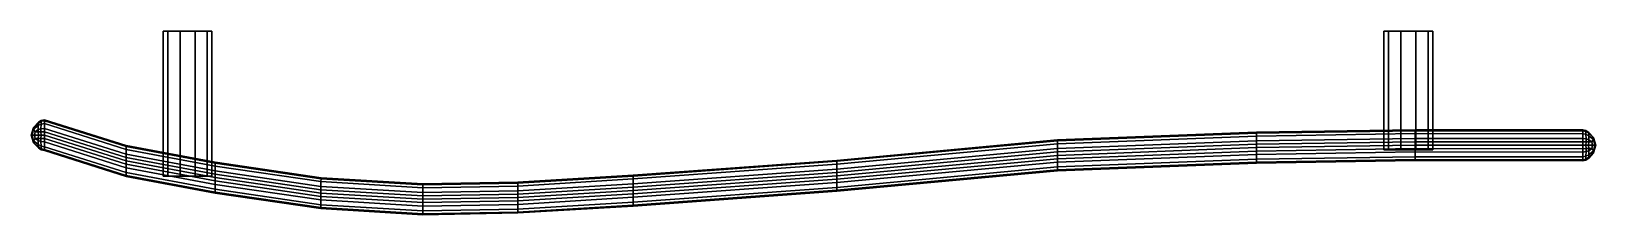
# Model space of a CAD drawing. Extents: x -129 to 130, y -30 to 0.
import ezdxf

# ---------------------------------------------------------------- set-up
doc = ezdxf.new("R2010")
doc.units = 0
doc.layers.add('METAL', color=220, linetype='CONTINUOUS')

msp = doc.modelspace()

# ---------------------------------------------------------------- meshes
at = {"layer": 'METAL'}
mesh = msp.add_polyface(dxfattribs=at)
corners = [(-99.14, -23.95, 0.46), (-99.14, -23.95, 0.46), (-99.14, 0, 0.46), (-99.14, 0, 0.46), (-99.91, -23.95, 2.83), (-99.91, -23.95, 2.83), (-99.91, 0, 2.83), (-99.91, 0, 2.83), (-99.91, -23.95, -1.91), (-99.91, -23.95, -1.91), (-99.91, 0, -1.91), (-99.91, 0, -1.91), (-101.93, -23.95, 4.3), (-101.93, -23.95, 4.3), (-101.93, 0, 4.3), (-101.93, 0, 4.3), (-101.93, -23.95, -3.37), (-101.93, -23.95, -3.37), (-101.93, 0, -3.37), (-101.93, 0, -3.37), (-104.42, -23.95, 4.3), (-104.42, -23.95, 4.3), (-104.42, -23.95, 4.3), (-104.42, 0, 4.3), (-104.42, 0, 4.3), (-104.42, 0, 4.3), (-104.42, -23.95, -3.37), (-104.42, -23.95, -3.37), (-104.42, 0, -3.37), (-104.42, 0, -3.37), (-106.44, -23.95, 2.83), (-106.44, -23.95, 2.83), (-106.44, 0, 2.83), (-106.44, 0, 2.83), (-106.44, -23.95, -1.91), (-106.44, -23.95, -1.91), (-106.44, 0, -1.91), (-106.44, 0, -1.91), (-107.21, -23.95, 0.46), (-107.21, -23.95, 0.46), (-107.21, 0, 0.46), (-107.21, 0, 0.46)]
mesh.append_faces([[corners[k] for k in face] for face in [(2, 6, 4, 0), (6, 14, 12, 4), (14, 24, 21, 12), (25, 33, 31, 22), (33, 41, 39, 31), (41, 37, 35, 39), (37, 29, 27, 35), (29, 18, 16, 27), (18, 10, 8, 16), (10, 2, 0, 8), (5, 13, 20, 9), (20, 30, 38, 9), (38, 34, 26, 9), (26, 17, 9, 9), (1, 5, 9, 9), (23, 15, 7, 32), (32, 7, 3, 40), (40, 3, 11, 36), (36, 11, 19, 28)]])
mesh = msp.add_polyface(dxfattribs=at)
corners = [(102.64, -19.62, 0.46), (102.64, -19.62, 0.46), (102.64, 0, 0.46), (102.64, 0, 0.46), (101.87, -19.62, 2.83), (101.87, -19.62, 2.83), (101.87, 0, 2.83), (101.87, 0, 2.83), (101.87, -19.62, -1.91), (101.87, -19.62, -1.91), (101.87, 0, -1.91), (101.87, 0, -1.91), (99.85, -19.62, 4.3), (99.85, -19.62, 4.3), (99.85, 0, 4.3), (99.85, 0, 4.3), (99.85, -19.62, -3.37), (99.85, -19.62, -3.37), (99.85, 0, -3.37), (99.85, 0, -3.37), (97.36, -19.62, 4.3), (97.36, -19.62, 4.3), (97.36, -19.62, 4.3), (97.36, 0, 4.3), (97.36, 0, 4.3), (97.36, 0, 4.3), (97.36, -19.62, -3.37), (97.36, -19.62, -3.37), (97.36, 0, -3.37), (97.36, 0, -3.37), (95.35, -19.62, 2.83), (95.35, -19.62, 2.83), (95.35, 0, 2.83), (95.35, 0, 2.83), (95.35, -19.62, -1.91), (95.35, -19.62, -1.91), (95.35, 0, -1.91), (95.35, 0, -1.91), (94.58, -19.62, 0.46), (94.58, -19.62, 0.46), (94.58, 0, 0.46), (94.58, 0, 0.46)]
mesh.append_faces([[corners[k] for k in face] for face in [(2, 6, 4, 0), (6, 14, 12, 4), (14, 24, 21, 12), (25, 33, 31, 22), (33, 41, 39, 31), (41, 37, 35, 39), (37, 29, 27, 35), (29, 18, 16, 27), (18, 10, 8, 16), (10, 2, 0, 8), (5, 13, 20, 9), (20, 30, 38, 9), (38, 34, 26, 9), (26, 17, 9, 9), (1, 5, 9, 9), (40, 32, 7, 3), (11, 36, 40, 3), (19, 28, 36, 11), (23, 15, 7, 32)]])
mesh = msp.add_polyface(dxfattribs=at)
corners = [(-128.61, -18.36, -2.55), (-127.83, -19.15, -2.82), (-127.83, -19.28, 0.35), (-128.61, -18.44, 0.35), (-128.61, -16.21, -5.63), (-127.85, -15.59, -6.09), (-127.87, -16.26, -7.43), (-128.35, -16.61, -6.88), (-128.61, -18.12, -5.63), (-127.85, -18.74, -6.09), (-127.87, -16.61, -7.55), (-128.95, -17.17, -2.42), (-129, -17.17, 0.35), (-128.61, -15.97, -2.55), (-128.61, -15.89, 0.35), (-127.83, -15.18, -2.82), (-127.83, -15.05, 0.35), (-128.85, -17.17, -5.4), (-128.46, -17.17, -6.83), (-128.35, -17.72, -6.88), (-127.87, -18.07, -7.43), (-127.81, -17.17, -7.55), (-127.87, -17.72, -7.55), (-127.4, -16.11, -7.68), (-127.4, -16.61, -7.84), (-127.87, -16.61, -7.55), (-127.87, -16.26, -7.43), (-127.83, -19.15, -2.82), (-127.85, -18.74, -6.09), (-127.39, -19, -6.28), (-127.39, -19.46, -2.93), (-127.85, -18.74, -6.09), (-127.87, -18.07, -7.43), (-127.4, -18.23, -7.68), (-127.39, -19, -6.28), (-127.85, -15.59, -6.09), (-127.83, -15.18, -2.82), (-127.39, -14.88, -2.93), (-127.39, -15.34, -6.28), (-127.87, -16.26, -7.43), (-127.85, -15.59, -6.09), (-127.39, -15.34, -6.28), (-127.4, -16.11, -7.68), (-127.87, -18.07, -7.43), (-127.87, -17.72, -7.55), (-127.4, -17.73, -7.84), (-127.4, -18.23, -7.68), (-127.87, -17.72, -7.55), (-127.81, -17.17, -7.55), (-127.38, -17.17, -7.89), (-127.4, -17.73, -7.84), (-128.61, -18.36, 3.25), (-127.83, -19.15, 3.52), (-128.61, -16.21, 6.33), (-128.35, -16.61, 7.58), (-127.87, -16.26, 8.13), (-127.85, -15.59, 6.79), (-128.61, -18.12, 6.33), (-127.85, -18.74, 6.79), (-127.87, -16.61, 8.24), (-128.95, -17.17, 3.11), (-128.61, -15.97, 3.25), (-127.83, -15.18, 3.52), (-128.85, -17.17, 6.1), (-128.46, -17.17, 7.53), (-128.35, -17.72, 7.58), (-127.87, -18.07, 8.13), (-127.81, -17.17, 8.24), (-127.87, -17.72, 8.24), (-127.4, -16.11, 8.38), (-127.87, -16.26, 8.13), (-127.87, -16.61, 8.24), (-127.4, -16.61, 8.54), (-127.83, -19.15, 3.52), (-127.39, -19.46, 3.63), (-127.39, -19, 6.97), (-127.85, -18.74, 6.79), (-127.85, -18.74, 6.79), (-127.39, -19, 6.97), (-127.4, -18.23, 8.38), (-127.87, -18.07, 8.13), (-127.85, -15.59, 6.79), (-127.39, -15.34, 6.97), (-127.39, -14.88, 3.63), (-127.83, -15.18, 3.52), (-127.87, -16.26, 8.13), (-127.4, -16.11, 8.38), (-127.39, -15.34, 6.97), (-127.85, -15.59, 6.79), (-127.87, -18.07, 8.13), (-127.4, -18.23, 8.38), (-127.4, -17.73, 8.54), (-127.87, -17.72, 8.24)]
mesh.append_faces([[corners[k] for k in face] for face in [(0, 1, 2, 3), (4, 5, 6, 7), (8, 9, 1, 0), (6, 10, 7, 7), (11, 0, 3, 12), (13, 11, 12, 14), (15, 13, 14, 16), (17, 4, 7, 18), (8, 17, 18, 19), (9, 8, 19, 20), (17, 8, 0, 11), (4, 17, 11, 13), (5, 4, 13, 15), (18, 7, 10, 21), (19, 18, 21, 22), (22, 20, 19, 19), (23, 24, 25, 26), (27, 28, 29, 30), (31, 32, 33, 34), (35, 36, 37, 38), (39, 40, 41, 42), (43, 44, 45, 46), (47, 48, 49, 50), (51, 3, 2, 52), (53, 54, 55, 56), (57, 51, 52, 58), (55, 54, 59, 59), (60, 12, 3, 51), (61, 14, 12, 60), (62, 16, 14, 61), (63, 64, 54, 53), (57, 65, 64, 63), (58, 66, 65, 57), (63, 60, 51, 57), (53, 61, 60, 63), (56, 62, 61, 53), (64, 67, 59, 54), (65, 68, 67, 64), (68, 65, 66, 66), (69, 70, 71, 72), (73, 74, 75, 76), (77, 78, 79, 80), (81, 82, 83, 84), (85, 86, 87, 88), (89, 90, 91, 92)]])
mesh = msp.add_polyface(dxfattribs=at)
corners = [(-113.3, -23.99, 0.35), (-126.84, -19.73, 0.35), (-126.84, -19.57, -2.96), (-113.3, -23.83, -2.96), (-113.3, -23.83, -2.96), (-126.84, -19.57, -2.96), (-126.84, -19.09, -6.34), (-113.3, -23.35, -6.34), (-113.3, -23.35, -6.34), (-126.84, -19.09, -6.34), (-126.84, -18.3, -7.76), (-113.3, -22.55, -7.76), (-113.3, -22.55, -7.76), (-126.84, -18.3, -7.76), (-126.84, -17.74, -7.94), (-113.3, -21.99, -7.94), (-113.3, -21.99, -7.94), (-126.84, -17.74, -7.94), (-126.84, -17.18, -8), (-113.3, -21.44, -8), (-113.3, -21.44, -8), (-126.84, -17.18, -8), (-126.84, -16.62, -7.94), (-113.3, -20.88, -7.94), (-113.3, -20.88, -7.94), (-126.84, -16.62, -7.94), (-126.84, -16.06, -7.76), (-113.3, -20.32, -7.76), (-126.84, -14.63, 0.35), (-113.3, -18.88, 0.35), (-113.3, -19.04, -2.96), (-126.84, -14.79, -2.96), (-126.84, -14.79, -2.96), (-113.3, -19.04, -2.96), (-113.3, -19.52, -6.34), (-126.84, -15.27, -6.34), (-126.84, -15.27, -6.34), (-113.3, -19.52, -6.34), (-113.3, -20.32, -7.76), (-126.84, -16.06, -7.76), (-127.39, -19.61, 0.35), (-127.39, -19.46, -2.93), (-126.84, -19.57, -2.96), (-126.84, -19.73, 0.35), (-127.39, -14.88, -2.93), (-127.39, -14.73, 0.35), (-126.84, -14.63, 0.35), (-126.84, -14.79, -2.96), (-127.39, -19.46, -2.93), (-127.39, -19, -6.28), (-126.84, -19.09, -6.34), (-126.84, -19.57, -2.96), (-127.39, -19, -6.28), (-127.4, -18.23, -7.68), (-126.84, -18.3, -7.76), (-126.84, -19.09, -6.34), (-127.39, -15.34, -6.28), (-127.39, -14.88, -2.93), (-126.84, -14.79, -2.96), (-126.84, -15.27, -6.34), (-127.4, -16.11, -7.68), (-127.39, -15.34, -6.28), (-126.84, -15.27, -6.34), (-126.84, -16.06, -7.76), (-127.4, -18.23, -7.68), (-127.4, -17.73, -7.84), (-126.84, -17.74, -7.94), (-126.84, -18.3, -7.76), (-127.4, -17.73, -7.84), (-127.38, -17.17, -7.89), (-126.84, -17.18, -8), (-126.84, -17.74, -7.94), (-127.38, -17.17, -7.89), (-127.4, -16.61, -7.84), (-126.84, -16.62, -7.94), (-126.84, -17.18, -8), (-127.83, -19.28, 0.35), (-127.83, -19.15, -2.82), (-127.39, -19.46, -2.93), (-127.39, -19.61, 0.35), (-127.83, -15.18, -2.82), (-127.83, -15.05, 0.35), (-127.39, -14.73, 0.35), (-127.39, -14.88, -2.93), (-126.84, -16.06, -7.76), (-126.84, -16.62, -7.94), (-127.4, -16.61, -7.84), (-127.4, -16.11, -7.68), (-127.81, -17.17, -7.55), (-127.87, -16.61, -7.55), (-127.4, -16.61, -7.84), (-127.38, -17.17, -7.89), (-113.3, -23.99, 0.35), (-113.3, -23.83, 3.66), (-126.84, -19.57, 3.66), (-126.84, -19.73, 0.35), (-113.3, -23.83, 3.66), (-113.3, -23.35, 7.04), (-126.84, -19.09, 7.04), (-126.84, -19.57, 3.66), (-113.3, -23.35, 7.04), (-113.3, -22.55, 8.46), (-126.84, -18.3, 8.46), (-126.84, -19.09, 7.04), (-113.3, -22.55, 8.46), (-113.3, -21.99, 8.64), (-126.84, -17.74, 8.64), (-126.84, -18.3, 8.46), (-113.3, -21.99, 8.64), (-113.3, -21.44, 8.7), (-126.84, -17.18, 8.7), (-126.84, -17.74, 8.64), (-113.3, -21.44, 8.7), (-113.3, -20.88, 8.64), (-126.84, -16.62, 8.64), (-126.84, -17.18, 8.7), (-113.3, -20.88, 8.64), (-113.3, -20.32, 8.46), (-126.84, -16.06, 8.46), (-126.84, -16.62, 8.64), (-126.84, -14.63, 0.35), (-126.84, -14.79, 3.66), (-113.3, -19.04, 3.66), (-113.3, -18.88, 0.35), (-126.84, -14.79, 3.66), (-126.84, -15.27, 7.04), (-113.3, -19.52, 7.04), (-113.3, -19.04, 3.66), (-127.39, -19.61, 0.35), (-126.84, -19.73, 0.35), (-126.84, -19.57, 3.66), (-127.39, -19.46, 3.63), (-127.39, -14.88, 3.63), (-126.84, -14.79, 3.66), (-126.84, -14.63, 0.35), (-127.39, -14.73, 0.35), (-127.39, -19.46, 3.63), (-126.84, -19.57, 3.66), (-126.84, -19.09, 7.04), (-127.39, -19, 6.97), (-127.39, -19, 6.97), (-126.84, -19.09, 7.04), (-126.84, -18.3, 8.46), (-127.4, -18.23, 8.38), (-127.39, -15.34, 6.97), (-126.84, -15.27, 7.04), (-126.84, -14.79, 3.66), (-127.39, -14.88, 3.63), (-127.4, -16.11, 8.38), (-126.84, -16.06, 8.46), (-126.84, -15.27, 7.04), (-127.39, -15.34, 6.97), (-127.4, -18.23, 8.38), (-126.84, -18.3, 8.46), (-126.84, -17.74, 8.64), (-127.4, -17.73, 8.54), (-127.4, -17.73, 8.54), (-126.84, -17.74, 8.64), (-126.84, -17.18, 8.7), (-127.38, -17.17, 8.59), (-127.38, -17.17, 8.59), (-126.84, -17.18, 8.7), (-126.84, -16.62, 8.64), (-127.4, -16.61, 8.54), (-127.83, -19.28, 0.35), (-127.39, -19.61, 0.35), (-127.39, -19.46, 3.63), (-127.83, -19.15, 3.52), (-127.83, -15.18, 3.52), (-127.39, -14.88, 3.63), (-127.39, -14.73, 0.35), (-127.83, -15.05, 0.35), (-126.84, -16.06, 8.46), (-127.4, -16.11, 8.38), (-127.4, -16.61, 8.54), (-126.84, -16.62, 8.64), (-127.87, -17.72, 8.24), (-127.4, -17.73, 8.54), (-127.38, -17.17, 8.59), (-127.81, -17.17, 8.24), (-127.81, -17.17, 8.24), (-127.38, -17.17, 8.59), (-127.4, -16.61, 8.54), (-127.87, -16.61, 8.24)]
mesh.append_faces([[corners[k] for k in face] for face in [(0, 1, 2, 3), (4, 5, 6, 7), (8, 9, 10, 11), (12, 13, 14, 15), (16, 17, 18, 19), (20, 21, 22, 23), (24, 25, 26, 27), (28, 29, 30, 31), (32, 33, 34, 35), (36, 37, 38, 39), (40, 41, 42, 43), (44, 45, 46, 47), (48, 49, 50, 51), (52, 53, 54, 55), (56, 57, 58, 59), (60, 61, 62, 63), (64, 65, 66, 67), (68, 69, 70, 71), (72, 73, 74, 75), (76, 77, 78, 79), (80, 81, 82, 83), (84, 85, 86, 87), (88, 89, 90, 91), (92, 93, 94, 95), (96, 97, 98, 99), (100, 101, 102, 103), (104, 105, 106, 107), (108, 109, 110, 111), (112, 113, 114, 115), (116, 117, 118, 119), (120, 121, 122, 123), (124, 125, 126, 127), (128, 129, 130, 131), (132, 133, 134, 135), (136, 137, 138, 139), (140, 141, 142, 143), (144, 145, 146, 147), (148, 149, 150, 151), (152, 153, 154, 155), (156, 157, 158, 159), (160, 161, 162, 163), (164, 165, 166, 167), (168, 169, 170, 171), (172, 173, 174, 175), (176, 177, 178, 179), (180, 181, 182, 183)]])
mesh = msp.add_polyface(dxfattribs=at)
corners = [(-81.12, -29.32, 0.35), (-98.63, -26.74, 0.35), (-98.63, -26.58, -2.96), (-81.12, -29.16, -2.96), (-113.3, -18.88, 0.35), (-98.63, -21.64, 0.35), (-98.63, -21.8, -2.96), (-113.3, -19.04, -2.96), (-81.12, -29.16, -2.96), (-98.63, -26.58, -2.96), (-98.63, -26.11, -6.34), (-81.12, -28.68, -6.34), (-98.63, -26.11, -6.34), (-98.63, -25.31, -7.76), (-81.12, -27.88, -7.76), (-81.12, -28.68, -6.34), (-113.3, -19.04, -2.96), (-98.63, -21.8, -2.96), (-98.63, -22.28, -6.34), (-113.3, -19.52, -6.34), (-113.3, -19.52, -6.34), (-98.63, -22.28, -6.34), (-98.63, -23.08, -7.76), (-113.3, -20.32, -7.76), (-81.12, -27.88, -7.76), (-98.63, -25.31, -7.76), (-98.63, -24.75, -7.94), (-81.12, -27.33, -7.94), (-81.12, -27.33, -7.94), (-98.63, -24.75, -7.94), (-98.63, -24.19, -8), (-81.12, -26.77, -8), (-81.12, -26.77, -8), (-98.63, -24.19, -8), (-98.63, -23.63, -7.94), (-81.12, -26.21, -7.94), (-81.12, -26.21, -7.94), (-98.63, -23.63, -7.94), (-98.63, -23.08, -7.76), (-81.12, -25.65, -7.76), (-98.63, -26.74, 0.35), (-113.3, -23.99, 0.35), (-113.3, -23.83, -2.96), (-98.63, -26.58, -2.96), (-98.63, -26.58, -2.96), (-113.3, -23.83, -2.96), (-113.3, -23.35, -6.34), (-98.63, -26.11, -6.34), (-98.63, -26.11, -6.34), (-113.3, -23.35, -6.34), (-113.3, -22.55, -7.76), (-98.63, -25.31, -7.76), (-81.12, -24.85, -6.34), (-81.12, -25.65, -7.76), (-98.63, -23.08, -7.76), (-98.63, -22.28, -6.34), (-98.63, -25.31, -7.76), (-113.3, -22.55, -7.76), (-113.3, -21.99, -7.94), (-98.63, -24.75, -7.94), (-98.63, -24.75, -7.94), (-113.3, -21.99, -7.94), (-113.3, -21.44, -8), (-98.63, -24.19, -8), (-98.63, -24.19, -8), (-113.3, -21.44, -8), (-113.3, -20.88, -7.94), (-98.63, -23.63, -7.94), (-98.63, -23.63, -7.94), (-113.3, -20.88, -7.94), (-113.3, -20.32, -7.76), (-98.63, -23.08, -7.76), (-81.12, -29.32, 0.35), (-81.12, -29.16, 3.66), (-98.63, -26.58, 3.66), (-98.63, -26.74, 0.35), (-113.3, -18.88, 0.35), (-113.3, -19.04, 3.66), (-98.63, -21.8, 3.66), (-98.63, -21.64, 0.35), (-81.12, -29.16, 3.66), (-81.12, -28.68, 7.04), (-98.63, -26.11, 7.04), (-98.63, -26.58, 3.66), (-98.63, -26.11, 7.04), (-81.12, -28.68, 7.04), (-81.12, -27.88, 8.46), (-98.63, -25.31, 8.46), (-113.3, -19.04, 3.66), (-113.3, -19.52, 7.04), (-98.63, -22.28, 7.04), (-98.63, -21.8, 3.66), (-113.3, -19.52, 7.04), (-113.3, -20.32, 8.46), (-98.63, -23.08, 8.46), (-98.63, -22.28, 7.04), (-81.12, -27.88, 8.46), (-81.12, -27.33, 8.64), (-98.63, -24.75, 8.64), (-98.63, -25.31, 8.46), (-81.12, -27.33, 8.64), (-81.12, -26.77, 8.7), (-98.63, -24.19, 8.7), (-98.63, -24.75, 8.64), (-81.12, -26.77, 8.7), (-81.12, -26.21, 8.64), (-98.63, -23.63, 8.64), (-98.63, -24.19, 8.7), (-81.12, -26.21, 8.64), (-81.12, -25.65, 8.46), (-98.63, -23.08, 8.46), (-98.63, -23.63, 8.64), (-98.63, -26.74, 0.35), (-98.63, -26.58, 3.66), (-113.3, -23.83, 3.66), (-113.3, -23.99, 0.35), (-64.3, -30.33, 0.35), (-64.3, -30.17, 3.66), (-81.12, -29.16, 3.66), (-81.12, -29.32, 0.35), (-98.63, -26.58, 3.66), (-98.63, -26.11, 7.04), (-113.3, -23.35, 7.04), (-113.3, -23.83, 3.66), (-98.63, -26.11, 7.04), (-98.63, -25.31, 8.46), (-113.3, -22.55, 8.46), (-113.3, -23.35, 7.04), (-81.12, -24.85, 7.04), (-98.63, -22.28, 7.04), (-98.63, -23.08, 8.46), (-81.12, -25.65, 8.46), (-126.84, -15.27, 7.04), (-126.84, -16.06, 8.46), (-113.3, -20.32, 8.46), (-113.3, -19.52, 7.04), (-98.63, -25.31, 8.46), (-98.63, -24.75, 8.64), (-113.3, -21.99, 8.64), (-113.3, -22.55, 8.46), (-98.63, -24.75, 8.64), (-98.63, -24.19, 8.7), (-113.3, -21.44, 8.7), (-113.3, -21.99, 8.64), (-98.63, -24.19, 8.7), (-98.63, -23.63, 8.64), (-113.3, -20.88, 8.64), (-113.3, -21.44, 8.7), (-98.63, -23.63, 8.64), (-98.63, -23.08, 8.46), (-113.3, -20.32, 8.46), (-113.3, -20.88, 8.64), (-64.3, -28.33, 8.64), (-64.3, -27.77, 8.7), (-81.12, -26.77, 8.7), (-81.12, -27.33, 8.64), (-64.3, -27.77, 8.7), (-64.3, -27.22, 8.64), (-81.12, -26.21, 8.64), (-81.12, -26.77, 8.7), (-98.63, -22.28, 7.04), (-81.12, -24.85, 7.04), (-81.11, -24.38, 3.66), (-98.63, -21.8, 3.66), (-98.63, -21.8, 3.66), (-81.11, -24.38, 3.66), (-81.11, -24.22, 0.35), (-98.63, -21.64, 0.35), (-98.63, -21.64, 0.35), (-81.11, -24.22, 0.35), (-81.11, -24.38, -2.96), (-98.63, -21.8, -2.96), (-98.63, -21.8, -2.96), (-81.11, -24.38, -2.96), (-81.12, -24.85, -6.34), (-98.63, -22.28, -6.34), (-81.12, -25.65, -7.76), (-81.12, -24.85, -6.34), (-64.3, -25.86, -6.34), (-64.3, -26.66, -7.76)]
mesh.append_faces([[corners[k] for k in face] for face in [(0, 1, 2, 3), (4, 5, 6, 7), (8, 9, 10, 11), (12, 13, 14, 15), (16, 17, 18, 19), (20, 21, 22, 23), (24, 25, 26, 27), (28, 29, 30, 31), (32, 33, 34, 35), (36, 37, 38, 39), (40, 41, 42, 43), (44, 45, 46, 47), (48, 49, 50, 51), (52, 53, 54, 55), (56, 57, 58, 59), (60, 61, 62, 63), (64, 65, 66, 67), (68, 69, 70, 71), (72, 73, 74, 75), (76, 77, 78, 79), (80, 81, 82, 83), (84, 85, 86, 87), (88, 89, 90, 91), (92, 93, 94, 95), (96, 97, 98, 99), (100, 101, 102, 103), (104, 105, 106, 107), (108, 109, 110, 111), (112, 113, 114, 115), (116, 117, 118, 119), (120, 121, 122, 123), (124, 125, 126, 127), (128, 129, 130, 131), (132, 133, 134, 135), (136, 137, 138, 139), (140, 141, 142, 143), (144, 145, 146, 147), (148, 149, 150, 151), (152, 153, 154, 155), (156, 157, 158, 159), (160, 161, 162, 163), (164, 165, 166, 167), (168, 169, 170, 171), (172, 173, 174, 175), (176, 177, 178, 179)]])
mesh = msp.add_polyface(dxfattribs=at)
corners = [(4.17, -21.34, 0.35), (4.17, -21.5, 3.66), (40.64, -18.12, 3.66), (40.64, -17.96, 0.35), (4.17, -21.5, 3.66), (4.17, -21.98, 7.04), (40.64, -18.6, 7.04), (40.64, -18.12, 3.66), (4.17, -21.5, -2.96), (4.17, -21.34, 0.35), (40.64, -17.96, 0.35), (40.64, -18.12, -2.96), (4.17, -21.98, -6.34), (4.17, -21.5, -2.96), (40.64, -18.12, -2.96), (40.64, -18.6, -6.34), (4.17, -21.98, 7.04), (4.17, -22.77, 8.46), (40.64, -19.39, 8.46), (40.64, -18.6, 7.04), (73.5, -21.63, -2.96), (73.5, -21.79, 0.35), (40.64, -23.06, 0.35), (40.64, -22.9, -2.96), (73.5, -21.15, -6.34), (73.5, -21.63, -2.96), (40.64, -22.9, -2.96), (40.64, -22.42, -6.34), (73.5, -20.35, -7.76), (73.5, -21.15, -6.34), (40.64, -22.42, -6.34), (40.64, -21.63, -7.76), (73.5, -19.8, -7.94), (73.5, -20.35, -7.76), (40.64, -21.63, -7.76), (40.64, -21.07, -7.94), (73.5, -19.24, -8), (73.5, -19.8, -7.94), (40.64, -21.07, -7.94), (40.64, -20.51, -8), (73.5, -18.68, -7.94), (73.5, -19.24, -8), (40.64, -20.51, -8), (40.64, -19.95, -7.94), (73.5, -18.12, -7.76), (73.5, -18.68, -7.94), (40.64, -19.95, -7.94), (40.64, -19.39, -7.76), (73.5, -21.79, 0.35), (73.5, -21.63, 3.66), (40.64, -22.9, 3.66), (40.64, -23.06, 0.35), (73.5, -21.63, 3.66), (73.5, -21.15, 7.04), (40.64, -22.42, 7.04), (40.64, -22.9, 3.66), (73.5, -21.15, 7.04), (73.5, -20.35, 8.46), (40.64, -21.63, 8.46), (40.64, -22.42, 7.04), (73.5, -20.35, 8.46), (73.5, -19.8, 8.64), (40.64, -21.07, 8.64), (40.64, -21.63, 8.46), (73.5, -19.8, 8.64), (73.5, -19.24, 8.7), (40.64, -20.51, 8.7), (40.64, -21.07, 8.64), (73.5, -19.24, 8.7), (73.5, -18.68, 8.64), (40.64, -19.95, 8.64), (40.64, -20.51, 8.7), (73.5, -18.68, 8.64), (73.5, -18.12, 8.46), (40.64, -19.39, 8.46), (40.64, -19.95, 8.64), (40.64, -17.96, 0.35), (40.64, -18.12, 3.66), (73.5, -16.84, 3.66), (73.5, -16.68, 0.35), (40.64, -18.12, 3.66), (40.64, -18.6, 7.04), (73.5, -17.32, 7.04), (73.5, -16.84, 3.66), (40.64, -18.12, -2.96), (40.64, -17.96, 0.35), (73.5, -16.68, 0.35), (73.5, -16.84, -2.96), (40.64, -18.6, -6.34), (40.64, -18.12, -2.96), (73.5, -16.84, -2.96), (73.5, -17.32, -6.34), (40.64, -19.39, -7.76), (40.64, -18.6, -6.34), (73.5, -17.32, -6.34), (73.5, -18.12, -7.76), (40.64, -18.6, 7.04), (40.64, -19.39, 8.46), (73.5, -18.12, 8.46), (73.5, -17.32, 7.04), (99.73, -21.22, -2.96), (99.73, -21.38, 0.35), (73.5, -21.79, 0.35), (73.5, -21.63, -2.96), (99.73, -20.74, -6.34), (99.73, -21.22, -2.96), (73.5, -21.63, -2.96), (73.5, -21.15, -6.34), (99.73, -19.95, -7.76), (99.73, -20.74, -6.34), (73.5, -21.15, -6.34), (73.5, -20.35, -7.76), (99.73, -19.39, -7.94), (99.73, -19.95, -7.76), (73.5, -20.35, -7.76), (73.5, -19.8, -7.94), (99.73, -18.83, -8), (99.73, -19.39, -7.94), (73.5, -19.8, -7.94), (73.5, -19.24, -8), (99.73, -18.27, -7.94), (99.73, -18.83, -8), (73.5, -19.24, -8), (73.5, -18.68, -7.94), (99.73, -17.71, -7.76), (99.73, -18.27, -7.94), (73.5, -18.68, -7.94), (73.5, -18.12, -7.76), (99.73, -21.38, 0.35), (99.73, -21.22, 3.66), (73.5, -21.63, 3.66), (73.5, -21.79, 0.35), (99.73, -21.22, 3.66), (99.73, -20.74, 7.04), (73.5, -21.15, 7.04), (73.5, -21.63, 3.66), (99.73, -20.74, 7.04), (99.73, -19.95, 8.46), (73.5, -20.35, 8.46), (73.5, -21.15, 7.04), (99.73, -19.95, 8.46), (99.73, -19.39, 8.64), (73.5, -19.8, 8.64), (73.5, -20.35, 8.46), (99.73, -19.39, 8.64), (99.73, -18.83, 8.7), (73.5, -19.24, 8.7), (73.5, -19.8, 8.64), (99.73, -18.83, 8.7), (99.73, -18.27, 8.64), (73.5, -18.68, 8.64), (73.5, -19.24, 8.7), (99.73, -18.27, 8.64), (99.73, -17.71, 8.46), (73.5, -18.12, 8.46), (73.5, -18.68, 8.64), (73.5, -16.68, 0.35), (73.5, -16.84, 3.66), (99.73, -16.44, 3.66), (99.73, -16.28, 0.35), (73.5, -16.84, 3.66), (73.5, -17.32, 7.04), (99.73, -16.92, 7.04), (99.73, -16.44, 3.66), (73.5, -16.84, -2.96), (73.5, -16.68, 0.35), (99.73, -16.28, 0.35), (99.73, -16.44, -2.96), (73.5, -17.32, -6.34), (73.5, -16.84, -2.96), (99.73, -16.44, -2.96), (99.73, -16.92, -6.34), (73.5, -18.12, -7.76), (73.5, -17.32, -6.34), (99.73, -16.92, -6.34), (99.73, -17.71, -7.76), (73.5, -17.32, 7.04), (73.5, -18.12, 8.46), (99.73, -17.71, 8.46), (99.73, -16.92, 7.04), (127.42, -21.4, 0.35), (127.42, -21.24, 3.66), (99.73, -21.22, 3.66), (99.73, -21.38, 0.35)]
mesh.append_faces([[corners[k] for k in face] for face in [(0, 1, 2, 3), (4, 5, 6, 7), (8, 9, 10, 11), (12, 13, 14, 15), (16, 17, 18, 19), (20, 21, 22, 23), (24, 25, 26, 27), (28, 29, 30, 31), (32, 33, 34, 35), (36, 37, 38, 39), (40, 41, 42, 43), (44, 45, 46, 47), (48, 49, 50, 51), (52, 53, 54, 55), (56, 57, 58, 59), (60, 61, 62, 63), (64, 65, 66, 67), (68, 69, 70, 71), (72, 73, 74, 75), (76, 77, 78, 79), (80, 81, 82, 83), (84, 85, 86, 87), (88, 89, 90, 91), (92, 93, 94, 95), (96, 97, 98, 99), (100, 101, 102, 103), (104, 105, 106, 107), (108, 109, 110, 111), (112, 113, 114, 115), (116, 117, 118, 119), (120, 121, 122, 123), (124, 125, 126, 127), (128, 129, 130, 131), (132, 133, 134, 135), (136, 137, 138, 139), (140, 141, 142, 143), (144, 145, 146, 147), (148, 149, 150, 151), (152, 153, 154, 155), (156, 157, 158, 159), (160, 161, 162, 163), (164, 165, 166, 167), (168, 169, 170, 171), (172, 173, 174, 175), (176, 177, 178, 179), (180, 181, 182, 183)]])
mesh = msp.add_polyface(dxfattribs=at)
corners = [(127.96, -21.28, 0.35), (127.42, -21.4, 0.35), (127.42, -21.24, -2.96), (127.96, -21.13, -2.93), (127.96, -16.55, -2.93), (127.42, -16.45, -2.96), (127.42, -16.3, 0.35), (127.96, -16.39, 0.35), (127.96, -21.13, -2.93), (127.42, -21.24, -2.96), (127.42, -20.76, -6.34), (127.96, -20.67, -6.28), (127.96, -20.67, -6.28), (127.42, -20.76, -6.34), (127.42, -19.96, -7.76), (127.97, -19.9, -7.68), (127.96, -17.01, -6.28), (127.42, -16.93, -6.34), (127.42, -16.45, -2.96), (127.96, -16.55, -2.93), (127.97, -17.77, -7.68), (127.42, -17.73, -7.76), (127.42, -16.93, -6.34), (127.96, -17.01, -6.28), (127.97, -19.9, -7.68), (127.42, -19.96, -7.76), (127.42, -19.41, -7.94), (127.97, -19.39, -7.84), (127.97, -19.39, -7.84), (127.42, -19.41, -7.94), (127.42, -18.85, -8), (127.95, -18.84, -7.89), (127.95, -18.84, -7.89), (127.42, -18.85, -8), (127.42, -18.29, -7.94), (127.97, -18.28, -7.84), (128.41, -20.95, 0.35), (127.96, -21.28, 0.35), (127.96, -21.13, -2.93), (128.41, -20.82, -2.82), (128.41, -16.85, -2.82), (127.96, -16.55, -2.93), (127.96, -16.39, 0.35), (128.41, -16.71, 0.35), (127.42, -17.73, -7.76), (127.97, -17.77, -7.68), (127.97, -18.28, -7.84), (127.42, -18.29, -7.94), (128.44, -19.39, -7.55), (127.97, -19.39, -7.84), (127.95, -18.84, -7.89), (128.38, -18.83, -7.55), (128.38, -18.83, -7.55), (127.95, -18.84, -7.89), (127.97, -18.28, -7.84), (128.44, -18.27, -7.55), (127.96, -21.28, 0.35), (127.96, -21.13, 3.63), (127.42, -21.24, 3.66), (127.42, -21.4, 0.35), (127.96, -16.55, 3.63), (127.96, -16.39, 0.35), (127.42, -16.3, 0.35), (127.42, -16.45, 3.66), (127.96, -21.13, 3.63), (127.96, -20.67, 6.97), (127.42, -20.76, 7.04), (127.42, -21.24, 3.66), (127.96, -20.67, 6.97), (127.97, -19.9, 8.38), (127.42, -19.96, 8.46), (127.42, -20.76, 7.04), (127.96, -17.01, 6.97), (127.96, -16.55, 3.63), (127.42, -16.45, 3.66), (127.42, -16.93, 7.04), (127.97, -17.77, 8.38), (127.96, -17.01, 6.97), (127.42, -16.93, 7.04), (127.42, -17.73, 8.46), (127.97, -19.9, 8.38), (127.97, -19.39, 8.54), (127.42, -19.41, 8.64), (127.42, -19.96, 8.46), (127.97, -19.39, 8.54), (127.95, -18.84, 8.59), (127.42, -18.85, 8.7), (127.42, -19.41, 8.64), (127.95, -18.84, 8.59), (127.97, -18.28, 8.54), (127.42, -18.29, 8.64), (127.42, -18.85, 8.7), (128.41, -20.95, 0.35), (128.41, -20.82, 3.52), (127.96, -21.13, 3.63), (127.96, -21.28, 0.35), (128.41, -16.85, 3.52), (128.41, -16.71, 0.35), (127.96, -16.39, 0.35), (127.96, -16.55, 3.63), (127.42, -17.73, 8.46), (127.42, -18.29, 8.64), (127.97, -18.28, 8.54), (127.97, -17.77, 8.38), (127.42, -16.3, 0.35), (99.73, -16.28, 0.35), (99.73, -16.44, 3.66), (127.42, -16.45, 3.66), (127.42, -16.45, 3.66), (99.73, -16.44, 3.66), (99.73, -16.92, 7.04), (127.42, -16.93, 7.04), (127.42, -16.45, -2.96), (99.73, -16.44, -2.96), (99.73, -16.28, 0.35), (127.42, -16.3, 0.35), (127.42, -16.93, -6.34), (99.73, -16.92, -6.34), (99.73, -16.44, -2.96), (127.42, -16.45, -2.96), (127.42, -17.73, -7.76), (99.73, -17.71, -7.76), (99.73, -16.92, -6.34), (127.42, -16.93, -6.34), (127.42, -16.93, 7.04), (99.73, -16.92, 7.04), (99.73, -17.71, 8.46), (127.42, -17.73, 8.46), (127.42, -21.24, -2.96), (127.42, -21.4, 0.35), (99.73, -21.38, 0.35), (99.73, -21.22, -2.96), (127.42, -20.76, -6.34), (127.42, -21.24, -2.96), (99.73, -21.22, -2.96), (99.73, -20.74, -6.34), (127.42, -19.96, -7.76), (127.42, -20.76, -6.34), (99.73, -20.74, -6.34), (99.73, -19.95, -7.76), (127.42, -19.41, -7.94), (127.42, -19.96, -7.76), (99.73, -19.95, -7.76), (99.73, -19.39, -7.94), (127.42, -18.85, -8), (127.42, -19.41, -7.94), (99.73, -19.39, -7.94), (99.73, -18.83, -8), (127.42, -18.29, -7.94), (127.42, -18.85, -8), (99.73, -18.83, -8), (99.73, -18.27, -7.94), (127.42, -17.73, -7.76), (127.42, -18.29, -7.94), (99.73, -18.27, -7.94), (99.73, -17.71, -7.76), (127.42, -21.24, 3.66), (127.42, -20.76, 7.04), (99.73, -20.74, 7.04), (99.73, -21.22, 3.66), (127.42, -20.76, 7.04), (127.42, -19.96, 8.46), (99.73, -19.95, 8.46), (99.73, -20.74, 7.04), (127.42, -19.96, 8.46), (127.42, -19.41, 8.64), (99.73, -19.39, 8.64), (99.73, -19.95, 8.46), (127.42, -19.41, 8.64), (127.42, -18.85, 8.7), (99.73, -18.83, 8.7), (99.73, -19.39, 8.64), (127.42, -18.85, 8.7), (127.42, -18.29, 8.64), (99.73, -18.27, 8.64), (99.73, -18.83, 8.7), (127.42, -18.29, 8.64), (127.42, -17.73, 8.46), (99.73, -17.71, 8.46), (99.73, -18.27, 8.64)]
mesh.append_faces([[corners[k] for k in face] for face in [(0, 1, 2, 3), (4, 5, 6, 7), (8, 9, 10, 11), (12, 13, 14, 15), (16, 17, 18, 19), (20, 21, 22, 23), (24, 25, 26, 27), (28, 29, 30, 31), (32, 33, 34, 35), (36, 37, 38, 39), (40, 41, 42, 43), (44, 45, 46, 47), (48, 49, 50, 51), (52, 53, 54, 55), (56, 57, 58, 59), (60, 61, 62, 63), (64, 65, 66, 67), (68, 69, 70, 71), (72, 73, 74, 75), (76, 77, 78, 79), (80, 81, 82, 83), (84, 85, 86, 87), (88, 89, 90, 91), (92, 93, 94, 95), (96, 97, 98, 99), (100, 101, 102, 103), (104, 105, 106, 107), (108, 109, 110, 111), (112, 113, 114, 115), (116, 117, 118, 119), (120, 121, 122, 123), (124, 125, 126, 127), (128, 129, 130, 131), (132, 133, 134, 135), (136, 137, 138, 139), (140, 141, 142, 143), (144, 145, 146, 147), (148, 149, 150, 151), (152, 153, 154, 155), (156, 157, 158, 159), (160, 161, 162, 163), (164, 165, 166, 167), (168, 169, 170, 171), (172, 173, 174, 175), (176, 177, 178, 179)]])
mesh = msp.add_polyface(dxfattribs=at)
corners = [(129.18, -20.03, -2.55), (129.18, -20.11, 0.35), (128.41, -20.95, 0.35), (128.41, -20.82, -2.82), (129.18, -17.88, -5.63), (128.93, -18.27, -6.88), (128.45, -17.93, -7.43), (128.42, -17.26, -6.09), (129.18, -19.79, -5.63), (128.42, -20.41, -6.09), (128.44, -18.27, -7.55), (129.53, -18.83, -2.42), (129.57, -18.83, 0.35), (129.18, -17.64, -2.55), (129.18, -17.56, 0.35), (128.41, -16.85, -2.82), (128.41, -16.71, 0.35), (129.42, -18.83, -5.4), (129.03, -18.83, -6.83), (128.93, -19.39, -6.88), (128.45, -19.74, -7.43), (128.38, -18.83, -7.55), (128.44, -19.39, -7.55), (127.97, -17.77, -7.68), (128.45, -17.93, -7.43), (128.44, -18.27, -7.55), (127.97, -18.28, -7.84), (128.41, -20.82, -2.82), (127.96, -21.13, -2.93), (127.96, -20.67, -6.28), (128.42, -20.41, -6.09), (128.42, -20.41, -6.09), (127.96, -20.67, -6.28), (127.97, -19.9, -7.68), (128.45, -19.74, -7.43), (128.42, -17.26, -6.09), (127.96, -17.01, -6.28), (127.96, -16.55, -2.93), (128.41, -16.85, -2.82), (128.45, -17.93, -7.43), (127.97, -17.77, -7.68), (127.96, -17.01, -6.28), (128.42, -17.26, -6.09), (128.45, -19.74, -7.43), (127.97, -19.9, -7.68), (127.97, -19.39, -7.84), (128.44, -19.39, -7.55), (129.18, -20.03, 3.25), (128.41, -20.82, 3.52), (129.18, -17.88, 6.33), (128.42, -17.26, 6.79), (128.45, -17.93, 8.13), (128.93, -18.27, 7.58), (129.18, -19.79, 6.33), (128.42, -20.41, 6.79), (128.44, -18.27, 8.24), (129.53, -18.83, 3.11), (129.18, -17.64, 3.25), (128.41, -16.85, 3.52), (129.42, -18.83, 6.1), (129.03, -18.83, 7.53), (128.93, -19.39, 7.58), (128.45, -19.74, 8.13), (128.38, -18.83, 8.24), (128.44, -19.39, 8.24), (127.97, -17.77, 8.38), (127.97, -18.28, 8.54), (128.44, -18.27, 8.24), (128.45, -17.93, 8.13), (128.41, -20.82, 3.52), (128.42, -20.41, 6.79), (127.96, -20.67, 6.97), (127.96, -21.13, 3.63), (128.42, -20.41, 6.79), (128.45, -19.74, 8.13), (127.97, -19.9, 8.38), (127.96, -20.67, 6.97), (128.42, -17.26, 6.79), (128.41, -16.85, 3.52), (127.96, -16.55, 3.63), (127.96, -17.01, 6.97), (128.45, -17.93, 8.13), (128.42, -17.26, 6.79), (127.96, -17.01, 6.97), (127.97, -17.77, 8.38), (128.45, -19.74, 8.13), (128.44, -19.39, 8.24), (127.97, -19.39, 8.54), (127.97, -19.9, 8.38), (128.44, -19.39, 8.24), (128.38, -18.83, 8.24), (127.95, -18.84, 8.59), (127.97, -19.39, 8.54), (128.38, -18.83, 8.24), (128.44, -18.27, 8.24), (127.97, -18.28, 8.54), (127.95, -18.84, 8.59)]
mesh.append_faces([[corners[k] for k in face] for face in [(0, 1, 2, 3), (4, 5, 6, 7), (8, 0, 3, 9), (6, 5, 10, 10), (11, 12, 1, 0), (13, 14, 12, 11), (15, 16, 14, 13), (17, 18, 5, 4), (8, 19, 18, 17), (9, 20, 19, 8), (17, 11, 0, 8), (4, 13, 11, 17), (7, 15, 13, 4), (18, 21, 10, 5), (19, 22, 21, 18), (22, 19, 20, 20), (23, 24, 25, 26), (27, 28, 29, 30), (31, 32, 33, 34), (35, 36, 37, 38), (39, 40, 41, 42), (43, 44, 45, 46), (47, 48, 2, 1), (49, 50, 51, 52), (53, 54, 48, 47), (51, 55, 52, 52), (56, 47, 1, 12), (57, 56, 12, 14), (58, 57, 14, 16), (59, 49, 52, 60), (53, 59, 60, 61), (54, 53, 61, 62), (59, 53, 47, 56), (49, 59, 56, 57), (50, 49, 57, 58), (60, 52, 55, 63), (61, 60, 63, 64), (64, 62, 61, 61), (65, 66, 67, 68), (69, 70, 71, 72), (73, 74, 75, 76), (77, 78, 79, 80), (81, 82, 83, 84), (85, 86, 87, 88), (89, 90, 91, 92), (93, 94, 95, 96)]])
mesh = msp.add_polyface(dxfattribs=at)
corners = [(-29.54, -28.25, -6.34), (-29.54, -28.73, -2.96), (-48.59, -29.88, -2.96), (-48.59, -29.41, -6.34), (-29.54, -27.45, -7.76), (-29.54, -28.25, -6.34), (-48.59, -29.41, -6.34), (-48.59, -28.61, -7.76), (-29.54, -26.9, -7.94), (-29.54, -27.45, -7.76), (-48.59, -28.61, -7.76), (-48.59, -28.05, -7.94), (-29.54, -26.34, -8), (-29.54, -26.9, -7.94), (-48.59, -28.05, -7.94), (-48.59, -27.49, -8), (-29.54, -25.78, -7.94), (-29.54, -26.34, -8), (-48.59, -27.49, -8), (-48.59, -26.93, -7.94), (-48.59, -24.94, 0.35), (-48.59, -25.1, 3.66), (-29.54, -23.94, 3.66), (-29.54, -23.79, 0.35), (-48.59, -25.1, 3.66), (-48.59, -25.58, 7.04), (-29.54, -24.42, 7.04), (-29.54, -23.94, 3.66), (-48.59, -25.1, -2.96), (-48.59, -24.94, 0.35), (-29.54, -23.79, 0.35), (-29.54, -23.94, -2.96), (-48.59, -25.58, -6.34), (-48.59, -25.1, -2.96), (-29.54, -23.94, -2.96), (-29.54, -24.42, -6.34), (-48.59, -25.58, 7.04), (-48.59, -26.38, 8.46), (-29.54, -25.22, 8.46), (-29.54, -24.42, 7.04), (4.17, -26.28, -2.96), (4.17, -26.44, 0.35), (-29.54, -28.89, 0.35), (-29.54, -28.73, -2.96), (4.17, -25.8, -6.34), (4.17, -26.28, -2.96), (-29.54, -28.73, -2.96), (-29.54, -28.25, -6.34), (4.17, -25.01, -7.76), (4.17, -25.8, -6.34), (-29.54, -28.25, -6.34), (-29.54, -27.45, -7.76), (4.17, -24.45, -7.94), (4.17, -25.01, -7.76), (-29.54, -27.45, -7.76), (-29.54, -26.9, -7.94), (4.17, -23.89, -8), (4.17, -24.45, -7.94), (-29.54, -26.9, -7.94), (-29.54, -26.34, -8), (4.17, -23.33, -7.94), (4.17, -23.89, -8), (-29.54, -26.34, -8), (-29.54, -25.78, -7.94), (4.17, -22.77, -7.76), (4.17, -23.33, -7.94), (-29.54, -25.78, -7.94), (-29.54, -25.22, -7.76), (4.17, -26.44, 0.35), (4.17, -26.28, 3.66), (-29.54, -28.73, 3.66), (-29.54, -28.89, 0.35), (4.17, -26.28, 3.66), (4.17, -25.8, 7.04), (-29.54, -28.25, 7.04), (-29.54, -28.73, 3.66), (4.17, -25.8, 7.04), (4.17, -25.01, 8.46), (-29.54, -27.45, 8.46), (-29.54, -28.25, 7.04), (4.17, -25.01, 8.46), (4.17, -24.45, 8.64), (-29.54, -26.9, 8.64), (-29.54, -27.45, 8.46), (4.17, -24.45, 8.64), (4.17, -23.89, 8.7), (-29.54, -26.34, 8.7), (-29.54, -26.9, 8.64), (4.17, -23.89, 8.7), (4.17, -23.33, 8.64), (-29.54, -25.78, 8.64), (-29.54, -26.34, 8.7), (4.17, -23.33, 8.64), (4.17, -22.77, 8.46), (-29.54, -25.22, 8.46), (-29.54, -25.78, 8.64), (-29.54, -23.79, 0.35), (-29.54, -23.94, 3.66), (4.17, -21.5, 3.66), (4.17, -21.34, 0.35), (-29.54, -23.94, 3.66), (-29.54, -24.42, 7.04), (4.17, -21.98, 7.04), (4.17, -21.5, 3.66), (-29.54, -23.94, -2.96), (-29.54, -23.79, 0.35), (4.17, -21.34, 0.35), (4.17, -21.5, -2.96), (-29.54, -24.42, -6.34), (-29.54, -23.94, -2.96), (4.17, -21.5, -2.96), (4.17, -21.98, -6.34), (-29.54, -25.22, -7.76), (-29.54, -24.42, -6.34), (4.17, -21.98, -6.34), (4.17, -22.77, -7.76), (-29.54, -24.42, 7.04), (-29.54, -25.22, 8.46), (4.17, -22.77, 8.46), (4.17, -21.98, 7.04), (40.64, -22.9, -2.96), (40.64, -23.06, 0.35), (4.17, -26.44, 0.35), (4.17, -26.28, -2.96), (40.64, -22.42, -6.34), (40.64, -22.9, -2.96), (4.17, -26.28, -2.96), (4.17, -25.8, -6.34), (40.64, -21.63, -7.76), (40.64, -22.42, -6.34), (4.17, -25.8, -6.34), (4.17, -25.01, -7.76), (40.64, -21.07, -7.94), (40.64, -21.63, -7.76), (4.17, -25.01, -7.76), (4.17, -24.45, -7.94), (40.64, -20.51, -8), (40.64, -21.07, -7.94), (4.17, -24.45, -7.94), (4.17, -23.89, -8), (40.64, -19.95, -7.94), (40.64, -20.51, -8), (4.17, -23.89, -8), (4.17, -23.33, -7.94), (40.64, -19.39, -7.76), (40.64, -19.95, -7.94), (4.17, -23.33, -7.94), (4.17, -22.77, -7.76), (40.64, -23.06, 0.35), (40.64, -22.9, 3.66), (4.17, -26.28, 3.66), (4.17, -26.44, 0.35), (40.64, -22.9, 3.66), (40.64, -22.42, 7.04), (4.17, -25.8, 7.04), (4.17, -26.28, 3.66), (40.64, -22.42, 7.04), (40.64, -21.63, 8.46), (4.17, -25.01, 8.46), (4.17, -25.8, 7.04), (40.64, -21.63, 8.46), (40.64, -21.07, 8.64), (4.17, -24.45, 8.64), (4.17, -25.01, 8.46), (40.64, -21.07, 8.64), (40.64, -20.51, 8.7), (4.17, -23.89, 8.7), (4.17, -24.45, 8.64), (40.64, -20.51, 8.7), (40.64, -19.95, 8.64), (4.17, -23.33, 8.64), (4.17, -23.89, 8.7), (40.64, -19.95, 8.64), (40.64, -19.39, 8.46), (4.17, -22.77, 8.46), (4.17, -23.33, 8.64), (4.17, -22.77, -7.76), (4.17, -21.98, -6.34), (40.64, -18.6, -6.34), (40.64, -19.39, -7.76)]
mesh.append_faces([[corners[k] for k in face] for face in [(0, 1, 2, 3), (4, 5, 6, 7), (8, 9, 10, 11), (12, 13, 14, 15), (16, 17, 18, 19), (20, 21, 22, 23), (24, 25, 26, 27), (28, 29, 30, 31), (32, 33, 34, 35), (36, 37, 38, 39), (40, 41, 42, 43), (44, 45, 46, 47), (48, 49, 50, 51), (52, 53, 54, 55), (56, 57, 58, 59), (60, 61, 62, 63), (64, 65, 66, 67), (68, 69, 70, 71), (72, 73, 74, 75), (76, 77, 78, 79), (80, 81, 82, 83), (84, 85, 86, 87), (88, 89, 90, 91), (92, 93, 94, 95), (96, 97, 98, 99), (100, 101, 102, 103), (104, 105, 106, 107), (108, 109, 110, 111), (112, 113, 114, 115), (116, 117, 118, 119), (120, 121, 122, 123), (124, 125, 126, 127), (128, 129, 130, 131), (132, 133, 134, 135), (136, 137, 138, 139), (140, 141, 142, 143), (144, 145, 146, 147), (148, 149, 150, 151), (152, 153, 154, 155), (156, 157, 158, 159), (160, 161, 162, 163), (164, 165, 166, 167), (168, 169, 170, 171), (172, 173, 174, 175), (176, 177, 178, 179)]])
mesh = msp.add_polyface(dxfattribs=at)
corners = [(-81.12, -29.16, -2.96), (-64.3, -30.17, -2.96), (-64.3, -30.33, 0.35), (-81.12, -29.32, 0.35), (-81.12, -28.68, -6.34), (-64.3, -29.69, -6.34), (-64.3, -30.17, -2.96), (-81.12, -29.16, -2.96), (-81.12, -27.88, -7.76), (-64.3, -28.89, -7.76), (-64.3, -29.69, -6.34), (-81.12, -28.68, -6.34), (-81.12, -27.33, -7.94), (-64.3, -28.33, -7.94), (-64.3, -28.89, -7.76), (-81.12, -27.88, -7.76), (-81.12, -26.77, -8), (-64.3, -27.77, -8), (-64.3, -28.33, -7.94), (-81.12, -27.33, -7.94), (-81.12, -26.21, -7.94), (-64.3, -27.22, -7.94), (-64.3, -27.77, -8), (-81.12, -26.77, -8), (-81.12, -25.65, -7.76), (-64.3, -26.66, -7.76), (-64.3, -27.22, -7.94), (-81.12, -26.21, -7.94), (-64.3, -30.17, 3.66), (-64.3, -29.69, 7.04), (-81.12, -28.68, 7.04), (-81.12, -29.16, 3.66), (-64.3, -29.69, 7.04), (-64.3, -28.89, 8.46), (-81.12, -27.88, 8.46), (-81.12, -28.68, 7.04), (-64.3, -28.89, 8.46), (-64.3, -28.33, 8.64), (-81.12, -27.33, 8.64), (-81.12, -27.88, 8.46), (-64.3, -27.22, 8.64), (-64.3, -26.66, 8.46), (-81.12, -25.65, 8.46), (-81.12, -26.21, 8.64), (-81.11, -24.22, 0.35), (-81.11, -24.38, 3.66), (-64.29, -25.38, 3.66), (-64.29, -25.22, 0.35), (-81.11, -24.38, 3.66), (-81.12, -24.85, 7.04), (-64.3, -25.86, 7.04), (-64.29, -25.38, 3.66), (-48.59, -29.88, -2.96), (-48.59, -30.04, 0.35), (-64.3, -30.33, 0.35), (-64.3, -30.17, -2.96), (-48.59, -29.41, -6.34), (-48.59, -29.88, -2.96), (-64.3, -30.17, -2.96), (-64.3, -29.69, -6.34), (-48.59, -28.61, -7.76), (-48.59, -29.41, -6.34), (-64.3, -29.69, -6.34), (-64.3, -28.89, -7.76), (-48.59, -28.05, -7.94), (-48.59, -28.61, -7.76), (-64.3, -28.89, -7.76), (-64.3, -28.33, -7.94), (-48.59, -27.49, -8), (-48.59, -28.05, -7.94), (-64.3, -28.33, -7.94), (-64.3, -27.77, -8), (-48.59, -26.93, -7.94), (-48.59, -27.49, -8), (-64.3, -27.77, -8), (-64.3, -27.22, -7.94), (-48.59, -26.38, -7.76), (-48.59, -26.93, -7.94), (-64.3, -27.22, -7.94), (-64.3, -26.66, -7.76), (-48.59, -30.04, 0.35), (-48.59, -29.88, 3.66), (-64.3, -30.17, 3.66), (-64.3, -30.33, 0.35), (-48.59, -29.88, 3.66), (-48.59, -29.41, 7.04), (-64.3, -29.69, 7.04), (-64.3, -30.17, 3.66), (-48.59, -29.41, 7.04), (-48.59, -28.61, 8.46), (-64.3, -28.89, 8.46), (-64.3, -29.69, 7.04), (-48.59, -28.61, 8.46), (-48.59, -28.05, 8.64), (-64.3, -28.33, 8.64), (-64.3, -28.89, 8.46), (-48.59, -28.05, 8.64), (-48.59, -27.49, 8.7), (-64.3, -27.77, 8.7), (-64.3, -28.33, 8.64), (-48.59, -27.49, 8.7), (-48.59, -26.93, 8.64), (-64.3, -27.22, 8.64), (-64.3, -27.77, 8.7), (-48.59, -26.93, 8.64), (-48.59, -26.38, 8.46), (-64.3, -26.66, 8.46), (-64.3, -27.22, 8.64), (-81.11, -24.38, -2.96), (-81.11, -24.22, 0.35), (-64.29, -25.22, 0.35), (-64.29, -25.38, -2.96), (-81.12, -24.85, -6.34), (-81.11, -24.38, -2.96), (-64.29, -25.38, -2.96), (-64.3, -25.86, -6.34), (-81.12, -24.85, 7.04), (-81.12, -25.65, 8.46), (-64.3, -26.66, 8.46), (-64.3, -25.86, 7.04), (-64.29, -25.22, 0.35), (-64.29, -25.38, 3.66), (-48.59, -25.1, 3.66), (-48.59, -24.94, 0.35), (-64.29, -25.38, 3.66), (-64.3, -25.86, 7.04), (-48.59, -25.58, 7.04), (-48.59, -25.1, 3.66), (-64.29, -25.38, -2.96), (-64.29, -25.22, 0.35), (-48.59, -24.94, 0.35), (-48.59, -25.1, -2.96), (-64.3, -25.86, -6.34), (-64.29, -25.38, -2.96), (-48.59, -25.1, -2.96), (-48.59, -25.58, -6.34), (-64.3, -26.66, -7.76), (-64.3, -25.86, -6.34), (-48.59, -25.58, -6.34), (-48.59, -26.38, -7.76), (-64.3, -25.86, 7.04), (-64.3, -26.66, 8.46), (-48.59, -26.38, 8.46), (-48.59, -25.58, 7.04), (-29.54, -28.73, -2.96), (-29.54, -28.89, 0.35), (-48.59, -30.04, 0.35), (-48.59, -29.88, -2.96), (-29.54, -25.22, -7.76), (-29.54, -25.78, -7.94), (-48.59, -26.93, -7.94), (-48.59, -26.38, -7.76), (-29.54, -28.89, 0.35), (-29.54, -28.73, 3.66), (-48.59, -29.88, 3.66), (-48.59, -30.04, 0.35), (-29.54, -28.73, 3.66), (-29.54, -28.25, 7.04), (-48.59, -29.41, 7.04), (-48.59, -29.88, 3.66), (-29.54, -28.25, 7.04), (-29.54, -27.45, 8.46), (-48.59, -28.61, 8.46), (-48.59, -29.41, 7.04), (-29.54, -27.45, 8.46), (-29.54, -26.9, 8.64), (-48.59, -28.05, 8.64), (-48.59, -28.61, 8.46), (-29.54, -26.9, 8.64), (-29.54, -26.34, 8.7), (-48.59, -27.49, 8.7), (-48.59, -28.05, 8.64), (-29.54, -26.34, 8.7), (-29.54, -25.78, 8.64), (-48.59, -26.93, 8.64), (-48.59, -27.49, 8.7), (-29.54, -25.78, 8.64), (-29.54, -25.22, 8.46), (-48.59, -26.38, 8.46), (-48.59, -26.93, 8.64), (-48.59, -26.38, -7.76), (-48.59, -25.58, -6.34), (-29.54, -24.42, -6.34), (-29.54, -25.22, -7.76)]
mesh.append_faces([[corners[k] for k in face] for face in [(0, 1, 2, 3), (4, 5, 6, 7), (8, 9, 10, 11), (12, 13, 14, 15), (16, 17, 18, 19), (20, 21, 22, 23), (24, 25, 26, 27), (28, 29, 30, 31), (32, 33, 34, 35), (36, 37, 38, 39), (40, 41, 42, 43), (44, 45, 46, 47), (48, 49, 50, 51), (52, 53, 54, 55), (56, 57, 58, 59), (60, 61, 62, 63), (64, 65, 66, 67), (68, 69, 70, 71), (72, 73, 74, 75), (76, 77, 78, 79), (80, 81, 82, 83), (84, 85, 86, 87), (88, 89, 90, 91), (92, 93, 94, 95), (96, 97, 98, 99), (100, 101, 102, 103), (104, 105, 106, 107), (108, 109, 110, 111), (112, 113, 114, 115), (116, 117, 118, 119), (120, 121, 122, 123), (124, 125, 126, 127), (128, 129, 130, 131), (132, 133, 134, 135), (136, 137, 138, 139), (140, 141, 142, 143), (144, 145, 146, 147), (148, 149, 150, 151), (152, 153, 154, 155), (156, 157, 158, 159), (160, 161, 162, 163), (164, 165, 166, 167), (168, 169, 170, 171), (172, 173, 174, 175), (176, 177, 178, 179), (180, 181, 182, 183)]])

doc.saveas('drawing.dxf')
